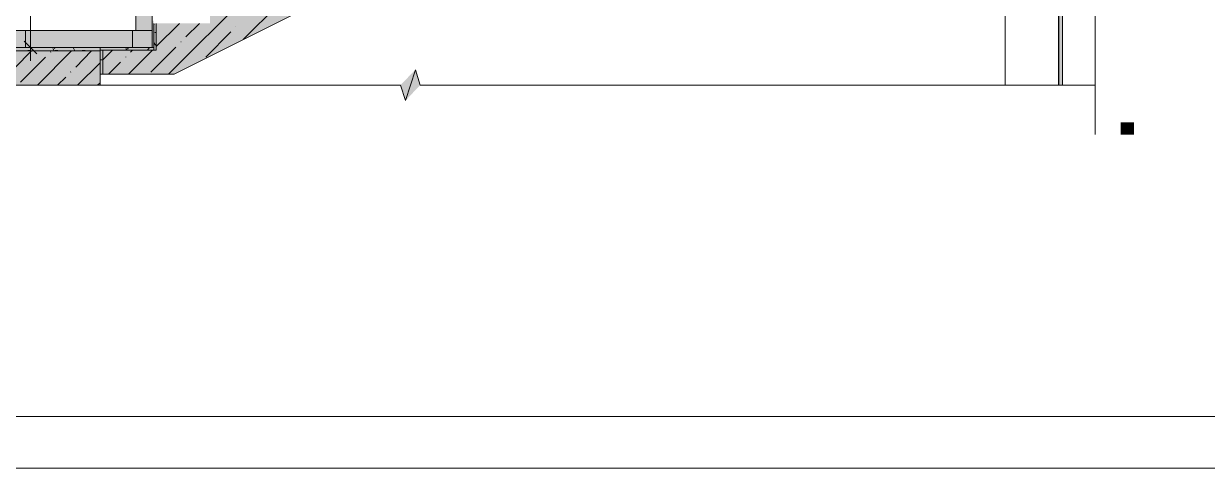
# Model space of a CAD drawing. Header units: millimetres. Extents: x 0 to 1189, y 0 to 841.
# Drawn here: x 862.7 to 976.5, y 0 to 42.7 of the extents above; entities that cross this region are included whole.
import ezdxf

# ---------------------------------------------------------------- set-up
doc = ezdxf.new("R2010")
doc.units = ezdxf.units.MM

msp = doc.modelspace()

# ---------------------------------------------------------------- hatches: boundary and pattern name
at = {"true_color": 0xbabfc5}
h = msp.add_hatch(color=9, dxfattribs=at)
h.dxf.hatch_style = 2
h.paths.add_polyline_path([(875.472338, 40.172832), (875.472338, 42.750836), (880.627345, 42.750836), (880.627345, 45.32884), (885.765353, 45.32884), (885.765353, 47.906844), (890.921361, 47.906844), (890.921361, 50.465848), (896.059369, 50.465848), (896.059369, 53.043852), (901.215377, 53.043852), (901.215377, 55.621856), (906.352385, 55.621856), (906.352385, 58.19986), (911.508393, 58.19986), (911.508393, 60.759864), (916.6464, 60.759864), (916.6464, 63.337867), (921.801408, 63.337867), (921.801408, 65.915871), (926.939416, 65.915871), (926.939416, 68.474875), (932.095424, 68.474875), (932.095424, 65.31687), (932.059424, 65.31687), (877.23334, 37.903829), (877.17834, 37.884829), (870.33433, 37.866829), (870.33433, 40.172832)])
at = {"true_color": 0xf8faf0}
h = msp.add_hatch(color=7, dxfattribs=at)
h.dxf.hatch_style = 2
h.paths.add_polyline_path([(957.093462, 36.813827), (957.093462, 67.530874), (957.130462, 67.530874), (957.130462, 36.813827)])
at = {"true_color": 0x7f0000}
h = msp.add_hatch(color=16, dxfattribs=at)
h.dxf.hatch_style = 2
h.paths.add_polyline_path([(962.23147, 36.813827), (962.23147, 67.530874), (962.26747, 67.530874), (962.26747, 36.813827)])
at = {"true_color": 0xc1c1c1}
h = msp.add_hatch(color=9, dxfattribs=at)
h.dxf.hatch_style = 2
h.paths.add_polyline_path([(962.26747, 36.813827), (962.26747, 67.530874), (962.612471, 67.530874), (962.612471, 36.813827)])
at = {"true_color": 0xc2b6a5}
h = msp.add_hatch(color=253, dxfattribs=at)
h.dxf.hatch_style = 2
h.paths.add_polyline_path([(873.493335, 44.747839), (875.072337, 44.747839), (875.072337, 42.078835), (873.493335, 42.078835)])
at = {"true_color": 0xf8faf0}
h = msp.add_hatch(color=7, dxfattribs=at)
h.dxf.hatch_style = 2
h.paths.add_polyline_path([(875.072337, 43.004836), (875.217337, 43.004836), (875.217337, 40.444832), (875.072337, 40.444832)])
at = {"true_color": 0x9aa69f}
h = msp.add_hatch(color=253, dxfattribs=at)
h.dxf.hatch_style = 2
h.paths.add_polyline_path([(875.217337, 42.750836), (875.472338, 42.750836), (875.472338, 40.172832), (875.217337, 40.172832)])
at = {"true_color": 0xc2b6a5}
h = msp.add_hatch(color=253, dxfattribs=at)
h.dxf.hatch_style = 2
h.paths.add_polyline_path([(842.376287, 42.078835), (875.072337, 42.078835), (875.072337, 40.444832), (842.376287, 40.444832)])
at = {"true_color": 0x9aa69f}
h = msp.add_hatch(color=253, dxfattribs=at)
h.dxf.hatch_style = 2
h.paths.add_polyline_path([(841.850286, 40.444832), (870.062329, 40.444832), (870.062329, 40.099832), (841.850286, 40.099832)])
at = {"true_color": 0xbabfc5}
h = msp.add_hatch(color=9, dxfattribs=at)
h.dxf.hatch_style = 2
h.paths.add_polyline_path([(841.850286, 40.099832), (870.062329, 40.099832), (870.062329, 36.813827), (841.850286, 36.813827)])
at = {"true_color": 0x90b08f}
h = msp.add_hatch(color=253, dxfattribs=at)
h.dxf.hatch_style = 2
h.paths.add_polyline_path([(870.080329, 40.444832), (875.217337, 40.444832), (875.217337, 40.172832), (870.080329, 40.172832)])
at = {"true_color": 0x9aa69f}
h = msp.add_hatch(color=253, dxfattribs=at)
h.dxf.hatch_style = 2
h.paths.add_polyline_path([(870.080329, 40.172832), (870.33433, 40.172832), (870.33433, 37.866829), (870.080329, 37.866829)])
at = {"true_color": 0xffffff}
h = msp.add_hatch(color=7, dxfattribs=at)
h.dxf.hatch_style = 2
h.paths.add_polyline_path([(899.653374, 37.539828), (899.671374, 37.576828), (900.343376, 38.247829), (900.361376, 38.266829), (900.379376, 38.266829), (900.361376, 38.229829), (899.948375, 36.928827), (899.581374, 35.778825), (899.435374, 35.343825), (899.435374, 35.397825), (899.417374, 35.397825), (899.417374, 35.452825), (899.399374, 35.452825), (899.399374, 35.506825), (899.381374, 35.506825), (899.381374, 35.561825), (899.363374, 35.561825), (899.363374, 35.615825), (899.345374, 35.615825), (899.345374, 35.670825), (899.326374, 35.670825), (899.326374, 35.724825), (899.308374, 35.724825), (899.308374, 35.778825), (899.290374, 35.778825), (899.290374, 35.833825), (899.272374, 35.833825), (899.272374, 35.887826), (899.254374, 35.887826), (899.254374, 35.942826), (899.236374, 35.942826), (899.236374, 35.996826), (899.217374, 35.996826), (899.217374, 36.051826), (899.199374, 36.051826), (899.199374, 36.105826), (899.181374, 36.105826), (899.181374, 36.160826), (899.163374, 36.160826), (899.163374, 36.214826), (899.145374, 36.214826), (899.145374, 36.269826), (899.127374, 36.269826), (899.127374, 36.323826), (899.109374, 36.323826), (899.109374, 36.378826), (899.090374, 36.378826), (899.090374, 36.432826), (899.072374, 36.432826), (899.072374, 36.486826), (899.054374, 36.486826), (899.054374, 36.541827), (899.036374, 36.541827), (899.036374, 36.595827), (899.018373, 36.595827), (899.018373, 36.650827), (899.000373, 36.650827), (899.000373, 36.704827), (898.981373, 36.704827), (898.981373, 36.759827), (898.963373, 36.759827), (898.963373, 36.813827), (898.945373, 36.831827)])
h = msp.add_hatch(color=7, dxfattribs=at)
h.dxf.hatch_style = 2
h.paths.add_polyline_path([(899.454374, 35.361825), (899.454374, 35.397825), (899.983375, 37.044827), (900.361376, 38.229829), (900.379376, 38.284829), (900.398376, 38.284829), (900.398376, 38.229829), (900.416376, 38.229829), (900.416376, 38.175829), (900.434376, 38.175829), (900.434376, 38.120829), (900.452376, 38.120829), (900.452376, 38.066829), (900.470376, 38.066829), (900.470376, 38.011829), (900.488376, 38.011829), (900.488376, 37.957829), (900.506376, 37.957829), (900.506376, 37.903829), (900.525376, 37.903829), (900.525376, 37.848829), (900.543376, 37.848829), (900.543376, 37.775828), (900.561376, 37.775828), (900.561376, 37.721828), (900.579376, 37.721828), (900.579376, 37.666828), (900.597376, 37.666828), (900.597376, 37.612828), (900.615376, 37.612828), (900.615376, 37.558828), (900.634376, 37.558828), (900.634376, 37.503828), (900.652376, 37.503828), (900.652376, 37.449828), (900.670376, 37.449828), (900.670376, 37.394828), (900.688376, 37.394828), (900.688376, 37.340828), (900.706376, 37.340828), (900.706376, 37.267828), (900.724376, 37.267828), (900.724376, 37.213828), (900.742376, 37.213828), (900.742376, 37.158827), (900.761376, 37.158827), (900.761376, 37.104827), (900.779376, 37.104827), (900.779376, 37.049827), (900.797376, 37.049827), (900.797376, 36.995827), (900.815376, 36.995827), (900.815376, 36.940827), (900.833376, 36.940827), (900.833376, 36.886827), (900.851376, 36.886827), (900.833376, 36.795827), (900.506376, 36.468826), (900.488376, 36.432826), (900.143375, 36.087826), (900.125375, 36.051826), (899.798375, 35.724825), (899.780375, 35.688825)])
h = msp.add_hatch(color=7, dxfattribs=at)
h.dxf.hatch_style = 2
h.paths.add_polyline_path([(968.186479, 32.05782), (968.186479, 33.237821), (969.493481, 33.237821), (969.493481, 32.05782)])

# ---------------------------------------------------------------- linework, layer by layer
at = {"color": 7, "lineweight": 0}
for p, q in [((20.106931, 4.988778), (1184.111809, 4.988778)), ((1189.107153, -0.006567), (0.125554, -0.006567))]:
    msp.add_line(p, q, dxfattribs=at)
for points in [[(962.23147, 95.161916), (962.23147, 36.813827)], [(962.26747, 95.161916), (962.26747, 36.813827)], [(962.26747, 36.813827), (962.26747, 95.161916)], [(962.612471, 95.161916), (962.612471, 36.813827)], [(962.612471, 36.813827), (962.612471, 95.161916)], [(957.093462, 36.813827), (957.093462, 67.530874)], [(962.23147, 36.813827), (962.23147, 67.530874)], [(877.17834, 37.866829), (932.095424, 65.31687)], [(965.735475, 63.609868), (965.735475, 34.090823)], [(863.381319, 57.164858), (863.381319, 39.155831)], [(873.493335, 44.747839), (873.493335, 42.078835)], [(875.072337, 42.078835), (875.072337, 44.747839)], [(875.218337, 42.750836), (875.218337, 40.172832)], [(875.272337, 42.604836), (875.218337, 42.695836)], [(875.472338, 42.750836), (875.472338, 40.172832)], [(875.472338, 40.172832), (875.472338, 42.750836)], [(873.493335, 42.078835), (842.376287, 42.078835)], [(863.381319, 40.444832), (862.764318, 41.043833)], [(862.891318, 40.444832), (862.891318, 42.078835)], [(873.184334, 40.444832), (873.184334, 42.078835)], [(873.493335, 42.078835), (875.072337, 42.078835)], [(875.072337, 40.444832), (875.072337, 42.078835)], [(875.326337, 41.878835), (875.472338, 41.878835)], [(870.062329, 40.444832), (841.850286, 40.444832)], [(870.062329, 40.099832), (841.850286, 40.099832)], [(841.850286, 40.099832), (870.062329, 40.099832)], [(842.376287, 40.444832), (875.072337, 40.444832)], [(863.381319, 40.444832), (862.092317, 40.444832)], [(863.127319, 40.135832), (863.399319, 40.135832)], [(863.381319, 40.444832), (863.98032, 39.827832)], [(863.381319, 40.444832), (868.791327, 40.444832)], [(863.72632, 40.444832), (863.72632, 40.426832)], [(864.470321, 40.390832), (864.452321, 40.444832)], [(865.650323, 40.099832), (865.523322, 40.335832)], [(865.741323, 40.444832), (865.668323, 40.317832)], [(865.741323, 40.135832), (866.013323, 40.135832)], [(867.611326, 40.190832), (867.466325, 40.444832)], [(868.355327, 40.135832), (868.627327, 40.135832)], [(868.664327, 40.099832), (868.646327, 40.117832)], [(870.062329, 40.099832), (870.062329, 40.444832)], [(870.062329, 40.444832), (870.062329, 36.813827)], [(870.062329, 36.813827), (870.062329, 40.099832)], [(875.218337, 40.444832), (870.080329, 40.444832)], [(870.080329, 40.444832), (870.080329, 40.172832)], [(870.080329, 40.172832), (875.218337, 40.172832)], [(870.080329, 40.172832), (870.080329, 37.866829)], [(870.33433, 40.172832), (870.080329, 40.172832)], [(875.472338, 40.172832), (870.33433, 40.172832)], [(870.33433, 40.172832), (870.33433, 37.866829)], [(870.33433, 37.866829), (870.33433, 40.172832)], [(872.640333, 40.172832), (872.549333, 40.353832)], [(872.785333, 40.444832), (872.694333, 40.281832)], [(874.782336, 40.408832), (874.637336, 40.172832)], [(875.218337, 40.172832), (875.218337, 40.444832)], [(875.218337, 40.172832), (875.472338, 40.172832)], [(875.381337, 40.662833), (875.236337, 40.916833)], [(870.098329, 39.264831), (870.33433, 39.264831)], [(870.33433, 39.682831), (870.31633, 39.645831)], [(870.080329, 37.866829), (870.33433, 37.866829)], [(870.33433, 37.866829), (877.17834, 37.866829)], [(900.379376, 38.284829), (899.907375, 36.813827)], [(899.907375, 36.813827), (900.379376, 38.284829)], [(900.851376, 36.813827), (900.379376, 38.284829)], [(898.945373, 36.813827), (836.095277, 36.813827)], [(898.945373, 36.813827), (899.435374, 35.325825)], [(899.907375, 36.813827), (899.435374, 35.325825)], [(899.435374, 35.325825), (899.907375, 36.813827)], [(965.735475, 36.813827), (900.851376, 36.813827)], [(965.735475, 34.090823), (965.735475, 32.07582)], [(20.106931, 4.994778), (1184.111809, 4.988778)], [(20.106931, 4.994778), (1184.111809, 4.988778)]]:
    msp.add_lwpolyline(points, dxfattribs=at)
at = {"color": 8, "lineweight": 0, "true_color": 0x7f7f7f}
for points in [[(883.82335, 41.188834), (890.540361, 47.906844)], [(876.652339, 37.866829), (884.113351, 45.32884)], [(875.472338, 40.535833), (877.686341, 42.750836)], [(878.304342, 41.443834), (879.611344, 42.750836)], [(883.115349, 42.405835), (883.133349, 42.423836)], [(877.832341, 40.971833), (877.850341, 40.989833)], [(880.228345, 39.518831), (882.643348, 41.933835)], [(860.186314, 36.813827), (863.472319, 40.099832)], [(864.03432, 36.813827), (867.320325, 40.099832)], [(865.305322, 39.990832), (865.323322, 40.027832)], [(867.720326, 38.55683), (869.245328, 40.099832)], [(870.33433, 39.246831), (871.260331, 40.172832)], [(872.803333, 37.866829), (875.109337, 40.172832)], [(873.003334, 39.990832), (873.184334, 40.172832)], [(874.945337, 38.066829), (877.34234, 40.480833)], [(862.419318, 37.104827), (864.833321, 39.518831)], [(867.901326, 36.813827), (870.062329, 38.97483)], [(870.879331, 37.866829), (872.041332, 39.02883)], [(872.531333, 39.518831), (872.549333, 39.536831)], [(865.959323, 36.813827), (866.758324, 37.594828)], [(867.230325, 38.066829), (867.248325, 38.102829)], [(869.826329, 36.813827), (870.062329, 37.049827)]]:
    msp.add_lwpolyline(points, dxfattribs=at)

doc.saveas('drawing.dxf')
